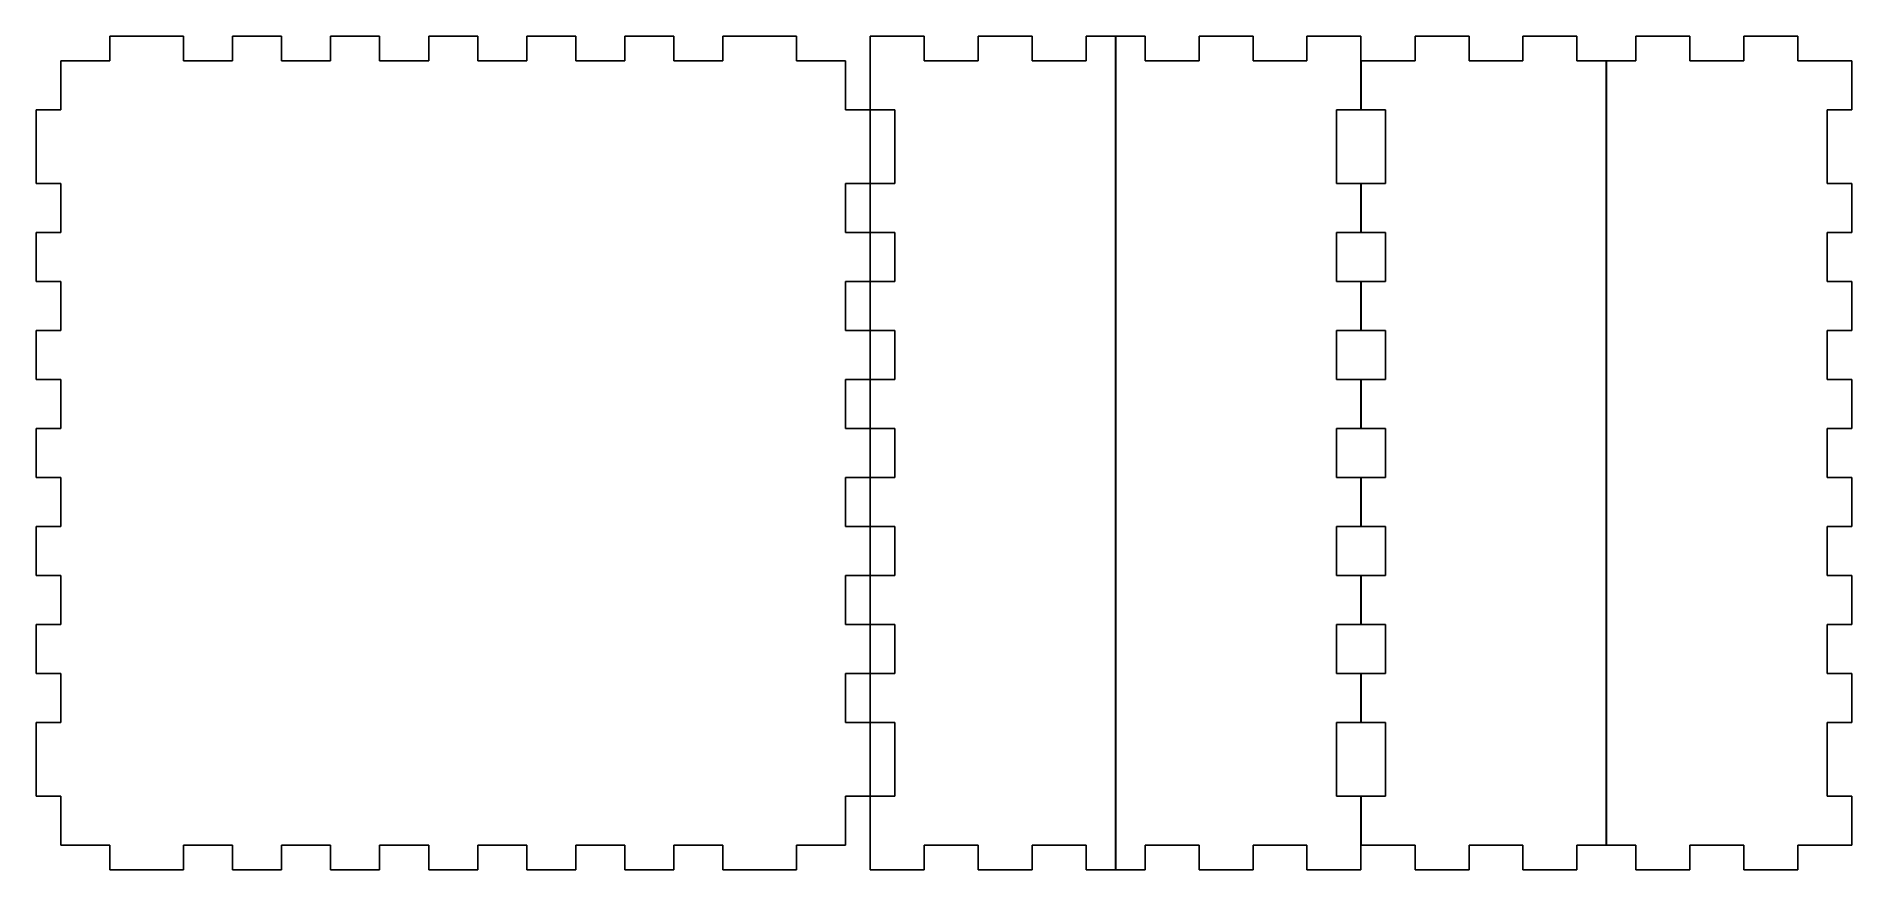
# Model space of a CAD drawing. Extents: x 180 to 415, y 41 to 149.
import ezdxf

# ---------------------------------------------------------------- set-up
doc = ezdxf.new("R2010")
doc.units = 0
doc.layers.get('0').update_dxf_attribs({"color": 160})

msp = doc.modelspace()

# ---------------------------------------------------------------- linework, layer by layer
at = {"color": 7}
for p, q in [((189.506779, 145.800058), (189.506779, 148.975058)), ((189.506779, 148.975058), (199.031779, 148.975058)), ((199.031779, 148.975058), (199.031779, 145.800058)), ((205.381779, 145.800058), (205.381779, 148.975058)), ((205.381779, 148.975058), (211.731779, 148.975058)), ((211.731779, 148.975058), (211.731779, 145.800058)), ((218.081779, 145.800058), (218.081779, 148.975058)), ((218.081779, 148.975058), (224.431779, 148.975058)), ((224.431779, 148.975058), (224.431779, 145.800058)), ((230.781779, 145.800058), (230.781779, 148.975058)), ((230.781779, 148.975058), (237.131779, 148.975058)), ((237.131779, 148.975058), (237.131779, 145.800058)), ((243.481779, 145.800058), (243.481779, 148.975058)), ((243.481779, 148.975058), (249.831779, 148.975058)), ((249.831779, 148.975058), (249.831779, 145.800058)), ((256.181779, 145.800058), (256.181779, 148.975058)), ((256.181779, 148.975058), (262.531779, 148.975058)), ((262.531779, 148.975058), (262.531779, 145.800058)), ((268.881779, 145.800058), (268.881779, 148.975058)), ((268.881779, 148.975058), (278.406779, 148.975058)), ((278.406779, 148.975058), (278.406779, 145.800058)), ((294.942204, 148.975058), (287.957273, 148.975058)), ((287.957273, 148.975058), (287.957273, 139.450058)), ((294.942204, 145.800058), (294.942204, 148.975058)), ((308.91241, 148.975058), (301.927479, 148.975058)), ((301.927479, 148.975058), (301.927479, 145.800058)), ((308.91241, 145.800058), (308.91241, 148.975058)), ((319.704172, 148.975058), (315.897342, 148.975058)), ((315.897342, 148.975058), (315.897342, 145.800058)), ((319.704172, 41.024886), (319.704172, 148.975058)), ((323.536152, 148.975058), (319.729321, 148.975058)), ((319.729321, 148.975058), (319.729321, 41.024886)), ((323.536152, 145.800058), (323.536152, 148.975058)), ((337.506014, 148.975058), (330.521083, 148.975058)), ((330.521083, 148.975058), (330.521083, 145.800058)), ((337.506014, 145.800058), (337.506014, 148.975058)), ((351.476221, 148.975058), (344.490945, 148.975058)), ((344.490945, 148.975058), (344.490945, 145.800058)), ((351.476221, 139.450058), (351.476221, 148.975058)), ((365.471577, 148.975058), (358.486646, 148.975058)), ((358.486646, 148.975058), (358.486646, 145.800058)), ((365.471577, 145.800058), (365.471577, 148.975058)), ((379.441439, 148.975058), (372.456508, 148.975058)), ((372.456508, 148.975058), (372.456508, 145.800058)), ((379.441439, 145.800058), (379.441439, 148.975058)), ((394.063113, 148.975058), (387.078182, 148.975058)), ((387.078182, 148.975058), (387.078182, 145.800058)), ((394.063113, 145.800058), (394.063113, 148.975058)), ((408.032975, 148.975058), (401.048044, 148.975058)), ((401.048044, 148.975058), (401.048044, 145.800058)), ((408.032975, 145.800058), (408.032975, 148.975058)), ((183.156779, 145.800058), (189.506779, 145.800058)), ((183.156779, 139.450058), (183.156779, 145.800058)), ((199.031779, 145.800058), (205.381779, 145.800058)), ((211.731779, 145.800058), (218.081779, 145.800058)), ((224.431779, 145.800058), (230.781779, 145.800058)), ((237.131779, 145.800058), (243.481779, 145.800058)), ((249.831779, 145.800058), (256.181779, 145.800058)), ((262.531779, 145.800058), (268.881779, 145.800058)), ((278.406779, 145.800058), (284.756779, 145.800058)), ((284.756779, 145.800058), (284.756779, 139.450058)), ((301.927479, 145.800058), (294.942204, 145.800058)), ((315.897342, 145.800058), (308.91241, 145.800058)), ((330.521083, 145.800058), (323.536152, 145.800058)), ((344.490945, 145.800058), (337.506014, 145.800058)), ((358.486646, 145.800058), (351.50137, 145.800058)), ((351.50137, 145.800058), (351.50137, 139.450058)), ((372.456508, 145.800058), (365.471577, 145.800058)), ((383.247236, 145.800058), (379.441439, 145.800058)), ((383.247236, 44.199886), (383.247236, 145.800058)), ((387.078182, 145.800058), (383.272385, 145.800058)), ((383.272385, 145.800058), (383.272385, 44.199886)), ((401.048044, 145.800058), (394.063113, 145.800058)), ((415.018251, 145.800058), (408.032975, 145.800058)), ((415.018251, 139.450058), (415.018251, 145.800058)), ((179.981779, 129.925058), (179.981779, 139.450058)), ((179.981779, 139.450058), (183.156779, 139.450058)), ((284.756779, 139.450058), (287.931779, 139.450058)), ((287.931779, 139.450058), (287.931779, 129.925058)), ((287.957273, 139.450058), (291.132273, 139.450058)), ((291.132273, 139.450058), (291.132273, 129.925058)), ((348.301221, 129.925058), (348.301221, 139.450058)), ((348.301221, 139.450058), (351.476221, 139.450058)), ((351.50137, 139.450058), (354.67637, 139.450058)), ((354.67637, 139.450058), (354.67637, 129.925058)), ((411.843251, 129.925058), (411.843251, 139.450058)), ((411.843251, 139.450058), (415.018251, 139.450058)), ((183.156779, 129.925058), (179.981779, 129.925058)), ((183.156779, 123.575058), (183.156779, 129.925058)), ((287.931779, 129.925058), (284.756779, 129.925058)), ((284.756779, 129.925058), (284.756779, 123.575058)), ((291.132273, 129.925058), (287.957273, 129.925058)), ((287.957273, 129.925058), (287.957273, 123.575058)), ((351.476221, 129.925058), (348.301221, 129.925058)), ((351.476221, 123.575058), (351.476221, 129.925058)), ((354.67637, 129.925058), (351.50137, 129.925058)), ((351.50137, 129.925058), (351.50137, 123.575058)), ((415.018251, 129.925058), (411.843251, 129.925058)), ((415.018251, 123.575058), (415.018251, 129.925058)), ((179.981779, 117.225058), (179.981779, 123.575058)), ((179.981779, 123.575058), (183.156779, 123.575058)), ((284.756779, 123.575058), (287.931779, 123.575058)), ((287.931779, 123.575058), (287.931779, 117.225058)), ((287.957273, 123.575058), (291.132273, 123.575058)), ((291.132273, 123.575058), (291.132273, 117.225058)), ((348.301221, 117.225058), (348.301221, 123.575058)), ((348.301221, 123.575058), (351.476221, 123.575058)), ((351.50137, 123.575058), (354.67637, 123.575058)), ((354.67637, 123.575058), (354.67637, 117.225058)), ((411.843251, 117.225058), (411.843251, 123.575058)), ((411.843251, 123.575058), (415.018251, 123.575058)), ((183.156779, 117.225058), (179.981779, 117.225058)), ((183.156779, 110.875058), (183.156779, 117.225058)), ((287.931779, 117.225058), (284.756779, 117.225058)), ((284.756779, 117.225058), (284.756779, 110.875058)), ((291.132273, 117.225058), (287.957273, 117.225058)), ((287.957273, 117.225058), (287.957273, 110.875058)), ((351.476221, 117.225058), (348.301221, 117.225058)), ((351.476221, 110.875058), (351.476221, 117.225058)), ((354.67637, 117.225058), (351.50137, 117.225058)), ((351.50137, 117.225058), (351.50137, 110.875058)), ((415.018251, 117.225058), (411.843251, 117.225058)), ((415.018251, 110.875058), (415.018251, 117.225058)), ((179.981779, 104.525058), (179.981779, 110.875058)), ((179.981779, 110.875058), (183.156779, 110.875058)), ((284.756779, 110.875058), (287.931779, 110.875058)), ((287.931779, 110.875058), (287.931779, 104.525058)), ((287.957273, 110.875058), (291.132273, 110.875058)), ((291.132273, 110.875058), (291.132273, 104.525058)), ((348.301221, 104.525058), (348.301221, 110.875058)), ((348.301221, 110.875058), (351.476221, 110.875058)), ((351.50137, 110.875058), (354.67637, 110.875058)), ((354.67637, 110.875058), (354.67637, 104.525058)), ((411.843251, 104.525058), (411.843251, 110.875058)), ((411.843251, 110.875058), (415.018251, 110.875058)), ((183.156779, 104.525058), (179.981779, 104.525058)), ((183.156779, 98.175058), (183.156779, 104.525058)), ((287.931779, 104.525058), (284.756779, 104.525058)), ((284.756779, 104.525058), (284.756779, 98.175058)), ((291.132273, 104.525058), (287.957273, 104.525058)), ((287.957273, 104.525058), (287.957273, 98.175058)), ((351.476221, 104.525058), (348.301221, 104.525058)), ((351.476221, 98.175058), (351.476221, 104.525058)), ((354.67637, 104.525058), (351.50137, 104.525058)), ((351.50137, 104.525058), (351.50137, 98.175058)), ((415.018251, 104.525058), (411.843251, 104.525058)), ((415.018251, 98.175058), (415.018251, 104.525058)), ((179.981779, 91.824886), (179.981779, 98.175058)), ((179.981779, 98.175058), (183.156779, 98.175058)), ((284.756779, 98.175058), (287.931779, 98.175058)), ((287.931779, 98.175058), (287.931779, 91.824886)), ((287.957273, 98.175058), (291.132273, 98.175058)), ((291.132273, 98.175058), (291.132273, 91.824886)), ((348.301221, 91.824886), (348.301221, 98.175058)), ((348.301221, 98.175058), (351.476221, 98.175058)), ((351.50137, 98.175058), (354.67637, 98.175058)), ((354.67637, 98.175058), (354.67637, 91.824886)), ((411.843251, 91.824886), (411.843251, 98.175058)), ((411.843251, 98.175058), (415.018251, 98.175058)), ((183.156779, 91.824886), (179.981779, 91.824886)), ((183.156779, 85.474886), (183.156779, 91.824886)), ((287.931779, 91.824886), (284.756779, 91.824886)), ((284.756779, 91.824886), (284.756779, 85.474886)), ((291.132273, 91.824886), (287.957273, 91.824886)), ((287.957273, 91.824886), (287.957273, 85.474886)), ((351.476221, 91.824886), (348.301221, 91.824886)), ((351.476221, 85.474886), (351.476221, 91.824886)), ((354.67637, 91.824886), (351.50137, 91.824886)), ((351.50137, 91.824886), (351.50137, 85.474886)), ((415.018251, 91.824886), (411.843251, 91.824886)), ((415.018251, 85.474886), (415.018251, 91.824886)), ((179.981779, 79.124886), (179.981779, 85.474886)), ((179.981779, 85.474886), (183.156779, 85.474886)), ((284.756779, 85.474886), (287.931779, 85.474886)), ((287.931779, 85.474886), (287.931779, 79.124886)), ((287.957273, 85.474886), (291.132273, 85.474886)), ((291.132273, 85.474886), (291.132273, 79.124886)), ((348.301221, 79.124886), (348.301221, 85.474886)), ((348.301221, 85.474886), (351.476221, 85.474886)), ((351.50137, 85.474886), (354.67637, 85.474886)), ((354.67637, 85.474886), (354.67637, 79.124886)), ((411.843251, 79.124886), (411.843251, 85.474886)), ((411.843251, 85.474886), (415.018251, 85.474886)), ((183.156779, 79.124886), (179.981779, 79.124886)), ((183.156779, 72.774886), (183.156779, 79.124886)), ((287.931779, 79.124886), (284.756779, 79.124886)), ((284.756779, 79.124886), (284.756779, 72.774886)), ((291.132273, 79.124886), (287.957273, 79.124886)), ((287.957273, 79.124886), (287.957273, 72.774886)), ((351.476221, 79.124886), (348.301221, 79.124886)), ((351.476221, 72.774886), (351.476221, 79.124886)), ((354.67637, 79.124886), (351.50137, 79.124886)), ((351.50137, 79.124886), (351.50137, 72.774886)), ((415.018251, 79.124886), (411.843251, 79.124886)), ((415.018251, 72.774886), (415.018251, 79.124886)), ((179.981779, 66.424886), (179.981779, 72.774886)), ((179.981779, 72.774886), (183.156779, 72.774886)), ((284.756779, 72.774886), (287.931779, 72.774886)), ((287.931779, 72.774886), (287.931779, 66.424886)), ((287.957273, 72.774886), (291.132273, 72.774886)), ((291.132273, 72.774886), (291.132273, 66.424886)), ((348.301221, 66.424886), (348.301221, 72.774886)), ((348.301221, 72.774886), (351.476221, 72.774886)), ((351.50137, 72.774886), (354.67637, 72.774886)), ((354.67637, 72.774886), (354.67637, 66.424886)), ((411.843251, 66.424886), (411.843251, 72.774886)), ((411.843251, 72.774886), (415.018251, 72.774886)), ((183.156779, 66.424886), (179.981779, 66.424886)), ((183.156779, 60.074886), (183.156779, 66.424886)), ((287.931779, 66.424886), (284.756779, 66.424886)), ((284.756779, 66.424886), (284.756779, 60.074886)), ((291.132273, 66.424886), (287.957273, 66.424886)), ((287.957273, 66.424886), (287.957273, 60.074886)), ((351.476221, 66.424886), (348.301221, 66.424886)), ((351.476221, 60.074886), (351.476221, 66.424886)), ((354.67637, 66.424886), (351.50137, 66.424886)), ((351.50137, 66.424886), (351.50137, 60.074886)), ((415.018251, 66.424886), (411.843251, 66.424886)), ((415.018251, 60.074886), (415.018251, 66.424886)), ((179.981779, 50.549886), (179.981779, 60.074886)), ((179.981779, 60.074886), (183.156779, 60.074886)), ((284.756779, 60.074886), (287.931779, 60.074886)), ((287.931779, 60.074886), (287.931779, 50.549886)), ((287.957273, 60.074886), (291.132273, 60.074886)), ((291.132273, 60.074886), (291.132273, 50.549886)), ((348.301221, 50.549886), (348.301221, 60.074886)), ((348.301221, 60.074886), (351.476221, 60.074886)), ((351.50137, 60.074886), (354.67637, 60.074886)), ((354.67637, 60.074886), (354.67637, 50.549886)), ((411.843251, 50.549886), (411.843251, 60.074886)), ((411.843251, 60.074886), (415.018251, 60.074886)), ((183.156779, 50.549886), (179.981779, 50.549886)), ((183.156779, 44.199886), (183.156779, 50.549886)), ((287.931779, 50.549886), (284.756779, 50.549886)), ((284.756779, 50.549886), (284.756779, 44.199886)), ((291.132273, 50.549886), (287.957273, 50.549886)), ((287.957273, 50.549886), (287.957273, 41.024886)), ((351.476221, 50.549886), (348.301221, 50.549886)), ((351.476221, 41.024886), (351.476221, 50.549886)), ((354.67637, 50.549886), (351.50137, 50.549886)), ((351.50137, 50.549886), (351.50137, 44.199886)), ((415.018251, 50.549886), (411.843251, 50.549886)), ((415.018251, 44.199886), (415.018251, 50.549886)), ((189.506779, 44.199886), (183.156779, 44.199886)), ((189.506779, 41.024886), (189.506779, 44.199886)), ((205.381779, 44.199886), (199.031779, 44.199886)), ((199.031779, 44.199886), (199.031779, 41.024886)), ((205.381779, 41.024886), (205.381779, 44.199886)), ((218.081779, 44.199886), (211.731779, 44.199886)), ((211.731779, 44.199886), (211.731779, 41.024886)), ((218.081779, 41.024886), (218.081779, 44.199886)), ((230.781779, 44.199886), (224.431779, 44.199886)), ((224.431779, 44.199886), (224.431779, 41.024886)), ((230.781779, 41.024886), (230.781779, 44.199886)), ((243.481779, 44.199886), (237.131779, 44.199886)), ((237.131779, 44.199886), (237.131779, 41.024886)), ((243.481779, 41.024886), (243.481779, 44.199886)), ((256.181779, 44.199886), (249.831779, 44.199886)), ((249.831779, 44.199886), (249.831779, 41.024886)), ((256.181779, 41.024886), (256.181779, 44.199886)), ((268.881779, 44.199886), (262.531779, 44.199886)), ((262.531779, 44.199886), (262.531779, 41.024886)), ((268.881779, 41.024886), (268.881779, 44.199886)), ((284.756779, 44.199886), (278.406779, 44.199886)), ((278.406779, 44.199886), (278.406779, 41.024886)), ((294.942204, 41.024886), (294.942204, 44.199886)), ((294.942204, 44.199886), (301.927479, 44.199886)), ((301.927479, 44.199886), (301.927479, 41.024886)), ((308.91241, 41.024886), (308.91241, 44.199886)), ((308.91241, 44.199886), (315.897342, 44.199886)), ((315.897342, 44.199886), (315.897342, 41.024886)), ((323.536152, 41.024886), (323.536152, 44.199886)), ((323.536152, 44.199886), (330.521083, 44.199886)), ((330.521083, 44.199886), (330.521083, 41.024886)), ((337.506014, 41.024886), (337.506014, 44.199886)), ((337.506014, 44.199886), (344.490945, 44.199886)), ((344.490945, 44.199886), (344.490945, 41.024886)), ((351.50137, 44.199886), (358.486646, 44.199886)), ((358.486646, 44.199886), (358.486646, 41.024886)), ((365.471577, 41.024886), (365.471577, 44.199886)), ((365.471577, 44.199886), (372.456508, 44.199886)), ((372.456508, 44.199886), (372.456508, 41.024886)), ((379.441439, 41.024886), (379.441439, 44.199886)), ((379.441439, 44.199886), (383.247236, 44.199886)), ((383.272385, 44.199886), (387.078182, 44.199886)), ((387.078182, 44.199886), (387.078182, 41.024886)), ((394.063113, 41.024886), (394.063113, 44.199886)), ((394.063113, 44.199886), (401.048044, 44.199886)), ((401.048044, 44.199886), (401.048044, 41.024886)), ((408.032975, 41.024886), (408.032975, 44.199886)), ((408.032975, 44.199886), (415.018251, 44.199886)), ((199.031779, 41.024886), (189.506779, 41.024886)), ((211.731779, 41.024886), (205.381779, 41.024886)), ((224.431779, 41.024886), (218.081779, 41.024886)), ((237.131779, 41.024886), (230.781779, 41.024886)), ((249.831779, 41.024886), (243.481779, 41.024886)), ((262.531779, 41.024886), (256.181779, 41.024886)), ((278.406779, 41.024886), (268.881779, 41.024886)), ((287.957273, 41.024886), (294.942204, 41.024886)), ((301.927479, 41.024886), (308.91241, 41.024886)), ((315.897342, 41.024886), (319.704172, 41.024886)), ((319.729321, 41.024886), (323.536152, 41.024886)), ((330.521083, 41.024886), (337.506014, 41.024886)), ((344.490945, 41.024886), (351.476221, 41.024886)), ((358.486646, 41.024886), (365.471577, 41.024886)), ((372.456508, 41.024886), (379.441439, 41.024886)), ((387.078182, 41.024886), (394.063113, 41.024886)), ((401.048044, 41.024886), (408.032975, 41.024886))]:
    msp.add_line(p, q, dxfattribs=at)

doc.saveas('drawing.dxf')
